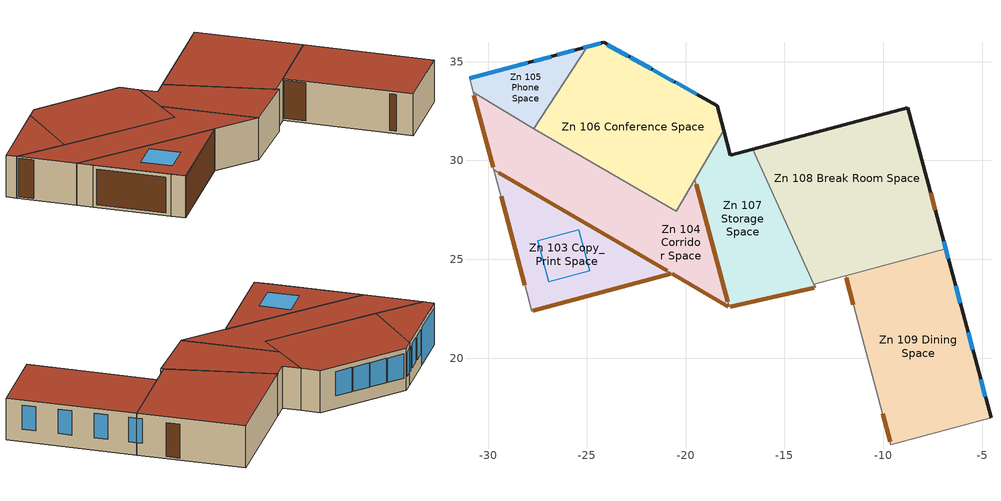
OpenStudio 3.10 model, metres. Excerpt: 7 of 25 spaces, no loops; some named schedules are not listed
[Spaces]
Zn 105 Phone Space
 floor outside (ExtSlabCarpet 4in ClimateZone 1-8): -24.98,35.75 -27.69,31.61 -30.75,33.44 -30.94,34.15 z0
 wall outside (MetalFrameWallU055): -24.98,35.75 -30.94,34.15 z0:3.05
 wall to Zn 101 Reception Space: -30.94,34.15 -30.75,33.44 z0:3.05
 wall to Zn 104 Corridor Space: -30.75,33.44 -27.69,31.61 z0:3.05
 wall to Zn 106 Conference Space (Interior Wall): -27.69,31.61 -24.98,35.75 z0:3.05
 window (Exterior Window - Fixed): -24.98,35.75 -25.18,35.69 / -25.63,35.58 -26.51,35.34 / -26.8,35.26 -27.69,35.02 z0.91:2.68; -27.98,34.94 -30.94,34.15 z0:2.68
 roof outside (FlatNonresWoodFramingAndOtherRoofU028): -27.69,31.61 -24.98,35.75 -30.94,34.15 -30.75,33.44 z3.05
Zn 104 Corridor Space
 floor outside (ExtSlabCarpet 4in ClimateZone 1-8): -30.75,33.44 -27.69,31.61 -20.47,27.43 -19.53,29.03 -17.81,22.59 -29.7,29.53 z0
 wall to Zn 101 Reception Space: -30.75,33.44 -29.7,29.53 z0:3.05
 wall to Zn 103 Copy_Print Space: -29.7,29.53 -20.69,24.28 z0:3.05
 wall to Zn 106 Conference Space (Interior Wall): -19.53,29.03 -20.47,27.43 -27.69,31.61 z0:3.05
 wall to Zn 107 Storage Space (Interior Wall): -17.81,22.59 -19.53,29.03 z0:3.05
 wall to Zn 111 Open Office Space (Interior Wall): -20.69,24.28 -17.81,22.59 z0:3.05
 door inside: -30.71,33.31 -29.73,29.66 z0.11:2.92; -29.46,29.39 -20.93,24.41 z0.15:2.76
 door inside (Interior Door): -17.88,22.86 -19.47,28.79 z0.16:2.87; -20.67,24.26 -17.84,22.61 z0.03:3
 roof outside (FlatNonresWoodFramingAndOtherRoofU028): -17.81,22.59 -19.53,29.03 -20.47,27.43 -27.69,31.61 -30.75,33.44 -29.7,29.53 z3.05
Zn 103 Copy_Print Space
 floor outside (ExtSlabCarpet 4in ClimateZone 1-8): -29.7,29.53 -20.69,24.28 -27.78,22.38 z0
 wall to Zn 101 Reception Space: -29.7,29.53 -29.4,28.42 z0:3.05
 wall to Zn 102 Mail Space: -29.4,28.42 -28.04,23.35 z0:3.05
 wall to Zn 111 Open Office Space (Interior Wall): -28.04,23.35 -27.78,22.38 -20.69,24.28 z0:3.05
 door inside: -29.34,28.2 -28.13,23.7 z0.19:2.77
 door inside (Interior Door): -27.73,22.39 -20.76,24.26 z0.05:2.96
 roof outside (FlatNonresWoodFramingAndOtherRoofU028): -27.78,22.38 -20.69,24.28 -29.7,29.53 z3.05
 skylight (Skylight - Fixed): -26.93,23.88 -24.85,24.43 -25.4,26.5 -27.48,25.95 z3.05
Zn 106 Conference Space
 floor outside (ExtSlabCarpet 4in ClimateZone 1-8): -24.15,35.97 -18.41,32.78 -18.07,31.53 -20.47,27.43 -27.69,31.61 -24.98,35.75 z0
 wall outside (MetalFrameWallU055): -18.07,31.53 -18.41,32.78 -24.15,35.97 -24.98,35.75 z0:3.05
 wall to Zn 107 Storage Space (Interior Wall): -19.53,29.03 -18.07,31.53 z0:3.05
 window (Exterior Window - Fixed): -19.45,33.36 -20.51,33.95 / -20.6,33.99 -21.66,34.59 / -21.75,34.63 -22.81,35.22 / -22.9,35.27 -23.96,35.86 / -24.3,35.93 -24.98,35.75 z0.91:2.68
 roof outside (FlatNonresWoodFramingAndOtherRoofU028): -20.47,27.43 -18.07,31.53 -18.41,32.78 -24.15,35.97 -24.98,35.75 -27.69,31.61 z3.05
Zn 107 Storage Space
 floor outside (ExtSlabCarpet 4in ClimateZone 1-8): -18.07,31.53 -17.74,30.27 -16.61,30.57 -13.43,23.58 -17.81,22.59 -19.53,29.03 z0
 wall outside (MetalFrameWallU055): -16.61,30.57 -17.74,30.27 -18.07,31.53 z0:3.05
 wall to Zn 111 Open Office Space (Interior Wall): -17.81,22.59 -13.43,23.58 -13.51,23.75 z0:3.05
 wall to Zn 108 Break Room Space (Interior Wall): -13.51,23.75 -16.61,30.57 z0:3.05
 door inside (Interior Door): -17.75,22.6 -13.5,23.56 z0.04:3
 roof outside (FlatNonresWoodFramingAndOtherRoofU028): -17.81,22.59 -13.43,23.58 -16.61,30.57 -17.74,30.27 -18.07,31.53 -19.53,29.03 z3.05
Zn 108 Break Room Space
 floor outside (ExtSlabCarpet 4in ClimateZone 1-8): -8.76,32.68 -6.84,25.54 -13.51,23.75 -16.61,30.57 z0
 wall outside (MetalFrameWallU055): -6.84,25.54 -8.76,32.68 -16.61,30.57 z0:3.05
 wall to Zn 111 Open Office Space (Interior Wall): -13.51,23.75 -11.91,24.18 z0:3.05
 wall to Zn 109 Dining Space (Interior Wall): -11.91,24.18 -6.84,25.54 z0:3.05
 window (Exterior Window - Fixed): -6.84,25.54 -6.94,25.92 z0.91:2.68
 door (Exterior Door): -7.36,27.47 -7.6,28.36 z0.15:2.59
 roof outside (FlatNonresWoodFramingAndOtherRoofU028): -13.51,23.75 -6.84,25.54 -8.76,32.68 -16.61,30.57 z3.05
Zn 109 Dining Space
 floor outside (ExtSlabCarpet 4in ClimateZone 1-8): -6.84,25.54 -4.55,16.99 -9.62,15.63 -11.91,24.18 z0
 wall outside (MetalFrameWallU055): -4.55,16.99 -6.84,25.54 z0:3.05
 wall to Zn 111 Open Office Space (Interior Wall): -11.91,24.18 -9.62,15.63 -4.55,16.99 z0:3.05
 window (Exterior Window - Fixed): -4.84,18.05 -5.07,18.94 / -5.47,20.42 -5.71,21.3 / -6.1,22.78 -6.34,23.66 / -6.71,25.03 -6.84,25.54 z0.91:2.68
 door inside (Interior Door): -10.03,17.18 -9.66,15.76 z0.18:2.86; -11.88,24.07 -11.51,22.69 z0.16:2.92
 roof outside (FlatNonresWoodFramingAndOtherRoofU028): -9.62,15.63 -4.55,16.99 -6.84,25.54 -11.91,24.18 z3.05
[Site]
LOS ANGELES USC: Latitude {deg}=38.69; Longitude {deg}=-121.6; Time Zone {hr}=-8; Elevation {m}=54.5592; Terrain=Suburbs
[SizingPeriod:DesignDay] Barometric Pressure {Pa}=100663; Wind Speed {m/s}=0.6; Rain Indicator=No; Snow Indicator=No; Day of Month=21; Daylight Saving Time Indicator=No; Humidity Condition Type=Wetbulb; Dry-Bulb Temperature Range Modifier Type=DefaultMultipliers
Name | Maximum Dry-Bulb Temperature {C} | Daily Dry-Bulb Temperature Range {deltaC} | Wind Direction {deg} | Sky Clearness | Month | Day Type | Wetbulb or DewPoint at Maximum Dry-Bulb {C} | Solar Model Indicator | ASHRAE Clear Sky Optical Depth for Beam Irradiance | ASHRAE Clear Sky Optical Depth for Diffuse Irradiance
LOS ANGELES USC Ann Htg 99.6% Condns DB | 6.2 | 0 | 20 | 0 | 12 | WinterDesignDay | 6.2 | ASHRAEClearSky
LOS ANGELES USC  June .4% Condns DB=>MCWB | 32.3 | 8.2 | 260 |  | 6 | SummerDesignDay | 20.7 | ASHRAETau | 0.405 | 2.324
LOS ANGELES USC  July .4% Condns DB=>MCWB | 33.8 | 9.2 | 260 |  | 7 | SummerDesignDay | 22.1 | ASHRAETau | 0.402 | 2.401
LOS ANGELES USC  August .4% Condns DB=>MCWB | 33.7 | 9.6 | 260 |  | 8 | SummerDesignDay | 21.2 | ASHRAETau | 0.383 | 2.433
[Site:WaterMainsTemperature]
Calculation Method=Schedule; Temperature Schedule=WaterMainCZ09
[Building]
Building: North Axis {deg}=345
[Material]
Name | Roughness | Thickness {m} | Conductivity {W/m-K} | Density {kg/m3} | Specific Heat {J/kg-K} | Thermal Absorptance | Solar Absorptance | Visible Absorptance
1/2IN Gypsum; 1/2IN Gypsum 1 | Smooth | 0.0127 | 0.158656 | 640.739 | 1130.436 | 0.9 | 0.7 | 0.8
1IN Stucco | MediumRough | 0.0254 | 0.0359993 | 24.0277 | 1465.38 | 0.9 | 0.7 | 0.8
CP02 CARPET PAD | Smooth | 0.01905 | 0.0455183 | 288.332 | 1381.644 | 0.9 | 0.7 | 0.8
F04 Wall air space resistance | Smooth | 0.1524 | 0.940308 | 1.28148 | 1004.832
G01a 19mm gypsum board | MediumRough | 0.01905 | 0.158656 | 640.739 | 1130.436 | 0.9 | 0.7 | 0.8
I01 25mm insulation board | Smooth | 0.0889 | 0.0458645 | 11.2129 | 837.36
Metal Decking | Smooth | 0.0015875 | 45.3452 | 7820.53 | 502.416 | 0.9 | 0.7 | 0.8
Roof Membrane | MediumRough | 0.001524 | 1.19715 | 230.666 | 1256.04 | 0.85 | 0.92 | 0.85
Wall Ext - Board Insulation | Smooth | 0.0324307 | 0.0230188 | 16.0185 | 1130.436
Roof Insulation R-35 | Smooth | 0.141601 | 0.0230188 | 16.0185 | 1130.436
Floor Insulation R-20 | MediumRough | 0.0810768 | 0.0230188 | 16.0185 | 1130.436 | 0.9 | 0.7 | 0.8
[Material:NoMass]
Name | Roughness | Thermal Resistance {m2-K/W}
Metal Framed Wall - 16 in oc 5 in depth R-21 ins | Smooth | 0.718177
Exterior Door Material | MediumSmooth | 0.101893
Interior Door Material | MediumSmooth | 0.290583
[Construction]
FlatNonresWoodFramingAndOtherRoofU028: Roof Membrane, Roof Insulation R-35, Metal Decking
MetalFrameWallU055: 1IN Stucco, 1/2IN Gypsum, Wall Ext - Board Insulation, 1/2IN Gypsum, Metal Framed Wall - 16 in oc 5 in depth R-21 ins, 1/2IN Gypsum
ExtSlabCarpet 4in ClimateZone 1-8: Floor Insulation R-20, 1/2IN Gypsum 1, CP02 CARPET PAD
Interior Wall: G01a 19mm gypsum board, F04 Wall air space resistance, I01 25mm insulation board, G01a 19mm gypsum board
Exterior Door: Exterior Door Material
Interior Door: Interior Door Material
Exterior Window - Fixed: Exterior Window - Fixed Material
Skylight - Fixed: Skylight - Fixed Material
[WindowMaterial:SimpleGlazingSystem]
Name | U-Factor {W/m2-K} | Solar Heat Gain Coefficient | Visible Transmittance
Exterior Window - Fixed Material | 1.93061 | 0.22 | 0.42
Skylight - Fixed Material | 3.29339 | 0.25 | 0.49
[Space] Building Story=Building Story 1
Name | Thermal Zone | Design Specification Outdoor Air Object
Zn 103 Copy_Print Space; Zn 104 Corridor Space | Zn Sys 1 Reception | Zn Sys 1 Reception Design Specification Outdoor Air
Zn 105 Phone Space; Zn 106 Conference Space | Zn Sys 2 Conference | Zn Sys 2 Conference Design Specification Outdoor Air
Zn 107 Storage Space; Zn 108 Break Room Space; Zn 109 Dining Space | Zn Sys 3 Break Room | Zn Sys 3 Break Room Design Specification Outdoor Air
[ThermalZone] Multiplier=1; Use Ideal Air Loads=No
Name | Primary Daylighting Control | Fraction of Zone Controlled by Primary Daylighting Control | Thermostat | Secondary Daylighting Control | Fraction of Zone Controlled by Secondary Daylighting Control
Zn Sys 1 Reception | Daylighting Control 1 | 0.671724 | Zn Sys 1 Reception Thermostat
Zn Sys 2 Conference | Daylighting Control 2 | 0.551943 | Zn Sys 2 Conference Thermostat | Daylighting Control 3 | 0.24334
Zn Sys 3 Break Room | Daylighting Control 4 | 0.166656 | Zn Sys 3 Break Room Thermostat | Daylighting Control 5 | 0.183648
[BuildingStory]
Building Story 1
[People:Definition] Number of People Calculation Method=People/Area; Fraction Radiant=0.3
Name | People per Space Floor Area {person/m2} | Sensible Heat Fraction
Zn 103 Copy_Print Space People Definition | 0.0215278 | 0.555556
Zn 104 Corridor Space People Definition; Zn 105 Phone Space People Definition | 0.0538196 | 0.5
Zn 106 Conference Space People Definition | 0.355209 | 0.6125
Zn 107 Storage Space People Definition | 0.0538196 | 0.555556
Zn 108 Break Room Space People Definition; Zn 109 Dining Space People Definition | 0.355209 | 0.5
[People] Number of People Schedule=OfficeOccupancy; Multiplier=1
Name | People Definition | Space or SpaceType | Activity Level Schedule
Zn 103 Copy_Print Space People | Zn 103 Copy_Print Space People Definition | Zn 103 Copy_Print Space | Zn 103 Copy_Print Space People Activity Level
Zn 104 Corridor Space People | Zn 104 Corridor Space People Definition | Zn 104 Corridor Space | Zn 104 Corridor Space People Activity Level
Zn 105 Phone Space People | Zn 105 Phone Space People Definition | Zn 105 Phone Space | Zn 105 Phone Space People Activity Level
Zn 106 Conference Space People | Zn 106 Conference Space People Definition | Zn 106 Conference Space | Zn 106 Conference Space People Activity Level
Zn 107 Storage Space People | Zn 107 Storage Space People Definition | Zn 107 Storage Space | Zn 107 Storage Space People Activity Level
Zn 108 Break Room Space People | Zn 108 Break Room Space People Definition | Zn 108 Break Room Space | Zn 108 Break Room Space People Activity Level
Zn 109 Dining Space People | Zn 109 Dining Space People Definition | Zn 109 Dining Space | Zn 109 Dining Space People Activity Level
[SpaceInfiltration:DesignFlowRate] Schedule=OfficeInfiltration; Design Flow Rate Calculation Method=Flow/ExteriorWallArea; Flow per Exterior Surface Area {m3/s-m2}=0.00119482; Constant Term Coefficient=0; Temperature Term Coefficient=0; Velocity Term Coefficient=0.224052; Velocity Squared Term Coefficient=0; Density Basis=Outdoor
Name | Space or SpaceType
Zn 103 Copy_Print Space Space Infiltration Design Flow Rate 1 | Zn 103 Copy_Print Space
Zn 104 Corridor Space Space Infiltration Design Flow Rate 1 | Zn 104 Corridor Space
Zn 105 Phone Space Space Infiltration Design Flow Rate 1 | Zn 105 Phone Space
Zn 106 Conference Space Space Infiltration Design Flow Rate 1 | Zn 106 Conference Space
Zn 107 Storage Space Space Infiltration Design Flow Rate 1 | Zn 107 Storage Space
Zn 108 Break Room Space Space Infiltration Design Flow Rate 1 | Zn 108 Break Room Space
Zn 109 Dining Space Space Infiltration Design Flow Rate 1 | Zn 109 Dining Space
[Lights:Definition] Design Level Calculation Method=Watts/Area; Fraction Radiant=0.97; Return Air Fraction=0
Name | Watts per Space Floor Area {W/m2}
Zn 103 Copy_Print Space Regulated Lights Definition; Zn 104 Corridor Space Regulated Lights Definition; Zn 105 Phone Space Regulated Lights Definition; Zn 107 Storage Space Regulated Lights Definition | 4.30556
Zn 106 Conference Space Regulated Lights Definition | 8.07293
Zn 108 Break Room Space Regulated Lights Definition; Zn 109 Dining Space Regulated Lights Definition | 5.92015
[Lights] Schedule=OfficeLights; Fraction Replaceable=1
Name | Lights Definition | Space or SpaceType
Zn 103 Copy_Print Space Regulated Lights | Zn 103 Copy_Print Space Regulated Lights Definition | Zn 103 Copy_Print Space
Zn 104 Corridor Space Regulated Lights | Zn 104 Corridor Space Regulated Lights Definition | Zn 104 Corridor Space
Zn 105 Phone Space Regulated Lights | Zn 105 Phone Space Regulated Lights Definition | Zn 105 Phone Space
Zn 106 Conference Space Regulated Lights | Zn 106 Conference Space Regulated Lights Definition | Zn 106 Conference Space
Zn 107 Storage Space Regulated Lights | Zn 107 Storage Space Regulated Lights Definition | Zn 107 Storage Space
Zn 108 Break Room Space Regulated Lights | Zn 108 Break Room Space Regulated Lights Definition | Zn 108 Break Room Space
Zn 109 Dining Space Regulated Lights | Zn 109 Dining Space Regulated Lights Definition | Zn 109 Dining Space
[ElectricEquipment:Definition] Design Level Calculation Method=Watts/Area; Fraction Latent=0; Fraction Radiant=0.2; Fraction Lost=0
Name | Watts per Space Floor Area {W/m2}
Zn 103 Copy_Print Space Recepticle Loads Definition; Zn 107 Storage Space Recepticle Loads Definition | 2.15278
Zn 105 Phone Space Recepticle Loads Definition | 32.2917
Zn 106 Conference Space Recepticle Loads Definition; Zn 108 Break Room Space Recepticle Loads Definition; Zn 109 Dining Space Recepticle Loads Definition | 10.7639
[ElectricEquipment] Schedule=OfficeReceptacle
Name | Electric Equipment Definition | Space or SpaceType
Zn 103 Copy_Print Space Recepticle Loads | Zn 103 Copy_Print Space Recepticle Loads Definition | Zn 103 Copy_Print Space
Zn 105 Phone Space Recepticle Loads | Zn 105 Phone Space Recepticle Loads Definition | Zn 105 Phone Space
Zn 106 Conference Space Recepticle Loads | Zn 106 Conference Space Recepticle Loads Definition | Zn 106 Conference Space
Zn 107 Storage Space Recepticle Loads | Zn 107 Storage Space Recepticle Loads Definition | Zn 107 Storage Space
Zn 108 Break Room Space Recepticle Loads | Zn 108 Break Room Space Recepticle Loads Definition | Zn 108 Break Room Space
Zn 109 Dining Space Recepticle Loads | Zn 109 Dining Space Recepticle Loads Definition | Zn 109 Dining Space
[ThermostatSetpoint:DualSetpoint] Heating Setpoint Temperature Schedule=OfficeHtgSetpt; Cooling Setpoint Temperature Schedule=OfficeClgSetpt
Zn Sys 1 Reception Thermostat; Zn Sys 2 Conference Thermostat; Zn Sys 3 Break Room Thermostat
[DesignSpecification:OutdoorAir] Outdoor Air Method=Maximum
Name | Outdoor Air Flow per Person {m3/s-person} | Outdoor Air Flow per Floor Area {m3/s-m2}
Zn Sys 1 Reception Design Specification Outdoor Air | 0 | 0.00120405
Zn Sys 2 Conference Design Specification Outdoor Air; Zn Sys 3 Break Room Design Specification Outdoor Air | 0.00707921 | 0.000762
[Daylighting:Control] Position Z-Coordinate {m}=0.762; Lighting Control Type=Continuous; Minimum Input Power Fraction for Continuous Dimming Control=0.1; Minimum Light Output Fraction for Continuous Dimming Control=0.1
Name | Space | Position X-Coordinate {m} | Position Y-Coordinate {m} | Illuminance Setpoint {lux}
Daylighting Control 1 | Zn 103 Copy_Print Space | -28.3052 | 24.616 | 175
Daylighting Control 2 | Zn 105 Phone Space | -26.7221 | 33.1894 | 200
Daylighting Control 3 | Zn 105 Phone Space | -27.7145 | 31.7599 | 800
Daylighting Control 4 | Zn 109 Dining Space | -8.1808 | 20.1678 | 255
Daylighting Control 5 | Zn 109 Dining Space | -10.5815 | 19.5247 | 340
[ZoneVentilation:DesignFlowRate]
Zn Sys 3 Break Room Operable Window Ventilation: Schedule=AllOnHVACAvail; Design Flow Rate Calculation Method=Flow/Zone; Design Flow Rate {m3/s}=0.100121; Flow Rate per Zone Floor Area {m3/s-m2}=0; Flow Rate per Person {m3/s-person}=0; Air Changes per Hour {1/hr}=0; Ventilation Type=Intake; Fan Pressure Rise {Pa}=0; Fan Total Efficiency=1; Constant Term Coefficient=1; Temperature Term Coefficient=0; Velocity Term Coefficient=0; Velocity Squared Term Coefficient=0; Minimum Indoor Temperature {C}=-100; Maximum Indoor Temperature {C}=100; Delta Temperature {deltaC}=-100; Minimum Outdoor Temperature {C}=10; Maximum Outdoor Temperature {C}=32.2222; Maximum Wind Speed {m/s}=40; Density Basis=Outdoor
[Schedule:Day]
OfficeOccupancySun: 1, 0, 0, 2, 0, 0, 3, 0, 0, 4, 0, 0, 5, 0, 0, 6, 0, 0, 7, 0, 0.05, 8, 0, 0.05, 9, 0, 0.05, 10, 0, 0.05, 11, 0, 0.05, 12, 0, 0.05, 13, 0, 0.05, 14, 0, 0.05, 15, 0, 0.05, 16, 0, 0.05, 17, 0, 0.05, 18, 0, 0.05, 19, 0, 0, 20, 0, 0, 21, 0, 0, 22, 0, 0, 23, 0, 0, 24, 0, 0
Zn 103 Copy_Print Space People Activity Level Default Day; Zn 107 Storage Space People Activity Level Default Day: 24, 0, 131.882
Zn 104 Corridor Space People Activity Level Default Day; Zn 105 Phone Space People Activity Level Default Day: 24, 0, 146.536
Zn 106 Conference Space People Activity Level Default Day: 24, 0, 117.228
Zn 108 Break Room Space People Activity Level Default Day; Zn 109 Dining Space People Activity Level Default Day: 24, 0, 161.189
[Schedule:Week]
WaterMainCZ09JanWk: WaterMainCZ09Jan, WaterMainCZ09Jan, WaterMainCZ09Jan, WaterMainCZ09Jan, WaterMainCZ09Jan, WaterMainCZ09Jan, WaterMainCZ09Jan, WaterMainCZ09Jan, WaterMainCZ09Jan, WaterMainCZ09Jan, WaterMainCZ09Jan, WaterMainCZ09Jan
WaterMainCZ09FebWk: WaterMainCZ09Feb, WaterMainCZ09Feb, WaterMainCZ09Feb, WaterMainCZ09Feb, WaterMainCZ09Feb, WaterMainCZ09Feb, WaterMainCZ09Feb, WaterMainCZ09Feb, WaterMainCZ09Feb, WaterMainCZ09Feb, WaterMainCZ09Feb, WaterMainCZ09Feb
WaterMainCZ09MarWk: WaterMainCZ09Mar, WaterMainCZ09Mar, WaterMainCZ09Mar, WaterMainCZ09Mar, WaterMainCZ09Mar, WaterMainCZ09Mar, WaterMainCZ09Mar, WaterMainCZ09Mar, WaterMainCZ09Mar, WaterMainCZ09Mar, WaterMainCZ09Mar, WaterMainCZ09Mar
WaterMainCZ09AprWk: WaterMainCZ09Apr, WaterMainCZ09Apr, WaterMainCZ09Apr, WaterMainCZ09Apr, WaterMainCZ09Apr, WaterMainCZ09Apr, WaterMainCZ09Apr, WaterMainCZ09Apr, WaterMainCZ09Apr, WaterMainCZ09Apr, WaterMainCZ09Apr, WaterMainCZ09Apr
WaterMainCZ09MayWk: WaterMainCZ09May, WaterMainCZ09May, WaterMainCZ09May, WaterMainCZ09May, WaterMainCZ09May, WaterMainCZ09May, WaterMainCZ09May, WaterMainCZ09May, WaterMainCZ09May, WaterMainCZ09May, WaterMainCZ09May, WaterMainCZ09May
WaterMainCZ09JunWk: WaterMainCZ09Jun, WaterMainCZ09Jun, WaterMainCZ09Jun, WaterMainCZ09Jun, WaterMainCZ09Jun, WaterMainCZ09Jun, WaterMainCZ09Jun, WaterMainCZ09Jun, WaterMainCZ09Jun, WaterMainCZ09Jun, WaterMainCZ09Jun, WaterMainCZ09Jun
WaterMainCZ09JulWk: WaterMainCZ09Jul, WaterMainCZ09Jul, WaterMainCZ09Jul, WaterMainCZ09Jul, WaterMainCZ09Jul, WaterMainCZ09Jul, WaterMainCZ09Jul, WaterMainCZ09Jul, WaterMainCZ09Jul, WaterMainCZ09Jul, WaterMainCZ09Jul, WaterMainCZ09Jul
WaterMainCZ09AugWk: WaterMainCZ09Aug, WaterMainCZ09Aug, WaterMainCZ09Aug, WaterMainCZ09Aug, WaterMainCZ09Aug, WaterMainCZ09Aug, WaterMainCZ09Aug, WaterMainCZ09Aug, WaterMainCZ09Aug, WaterMainCZ09Aug, WaterMainCZ09Aug, WaterMainCZ09Aug
WaterMainCZ09SepWk: WaterMainCZ09Sep, WaterMainCZ09Sep, WaterMainCZ09Sep, WaterMainCZ09Sep, WaterMainCZ09Sep, WaterMainCZ09Sep, WaterMainCZ09Sep, WaterMainCZ09Sep, WaterMainCZ09Sep, WaterMainCZ09Sep, WaterMainCZ09Sep, WaterMainCZ09Sep
WaterMainCZ09OctWk: WaterMainCZ09Oct, WaterMainCZ09Oct, WaterMainCZ09Oct, WaterMainCZ09Oct, WaterMainCZ09Oct, WaterMainCZ09Oct, WaterMainCZ09Oct, WaterMainCZ09Oct, WaterMainCZ09Oct, WaterMainCZ09Oct, WaterMainCZ09Oct, WaterMainCZ09Oct
WaterMainCZ09NovWk: WaterMainCZ09Nov, WaterMainCZ09Nov, WaterMainCZ09Nov, WaterMainCZ09Nov, WaterMainCZ09Nov, WaterMainCZ09Nov, WaterMainCZ09Nov, WaterMainCZ09Nov, WaterMainCZ09Nov, WaterMainCZ09Nov, WaterMainCZ09Nov, WaterMainCZ09Nov
WaterMainCZ09DecWk: WaterMainCZ09Dec, WaterMainCZ09Dec, WaterMainCZ09Dec, WaterMainCZ09Dec, WaterMainCZ09Dec, WaterMainCZ09Dec, WaterMainCZ09Dec, WaterMainCZ09Dec, WaterMainCZ09Dec, WaterMainCZ09Dec, WaterMainCZ09Dec, WaterMainCZ09Dec
OfficeOccupancyWk: OfficeOccupancySun, OfficeOccupancyWD, OfficeOccupancyWD, OfficeOccupancyWD, OfficeOccupancyWD, OfficeOccupancyWD, OfficeOccupancySat, OfficeOccupancySun, OnDay, OffDay, OfficeOccupancySun, OfficeOccupancySun
OfficeReceptacleWk: OfficeReceptacleSun, OfficeReceptacleWD, OfficeReceptacleWD, OfficeReceptacleWD, OfficeReceptacleWD, OfficeReceptacleWD, OfficeReceptacleSat, OfficeReceptacleSun, OnDay, OffDay, OfficeReceptacleSun, OfficeReceptacleSun
OfficeInfiltrationWk: OfficeInfiltrationSun, OfficeInfiltrationWD, OfficeInfiltrationWD, OfficeInfiltrationWD, OfficeInfiltrationWD, OfficeInfiltrationWD, OfficeInfiltrationSat, OfficeInfiltrationSun, OfficeInfiltrationWD, OfficeInfiltrationWD, OfficeInfiltrationSun, OfficeInfiltrationSun
OfficeLightsWk: OfficeLightsSun, OfficeLightsWD, OfficeLightsWD, OfficeLightsWD, OfficeLightsWD, OfficeLightsWD, OfficeLightsSat, OfficeLightsSun, OnDay, OffDay, OfficeLightsSun, OfficeLightsSun
OfficeClgSetptWk: OfficeClgSetptSun, OfficeClgSetptWD, OfficeClgSetptWD, OfficeClgSetptWD, OfficeClgSetptWD, OfficeClgSetptWD, OfficeClgSetptSat, OfficeClgSetptSun, OfficeClgSetptWD, OfficeClgSetptWD, OfficeClgSetptSun, OfficeClgSetptSun
OfficeHtgSetptWk: OfficeHtgSetptSun, OfficeHtgSetptWD, OfficeHtgSetptWD, OfficeHtgSetptWD, OfficeHtgSetptWD, OfficeHtgSetptWD, OfficeHtgSetptSat, OfficeHtgSetptSun, OfficeHtgSetptWD, OfficeHtgSetptWD, OfficeHtgSetptSun, OfficeHtgSetptSun
AllOnHVACAvailWk: AllOnHVACAvailDay, AllOnHVACAvailDay, AllOnHVACAvailDay, AllOnHVACAvailDay, AllOnHVACAvailDay, AllOnHVACAvailDay, AllOnHVACAvailDay, AllOnHVACAvailDay, AllOnHVACAvailDay, AllOnHVACAvailDay, AllOnHVACAvailDay, AllOnHVACAvailDay
[Schedule:Year]
WaterMainCZ09: 1, 31, WaterMainCZ09JanWk, 2, 28, WaterMainCZ09FebWk, 3, 31, WaterMainCZ09MarWk, 4, 30, WaterMainCZ09AprWk, 5, 31, WaterMainCZ09MayWk, 6, 30, WaterMainCZ09JunWk, 7, 31, WaterMainCZ09JulWk, 8, 31, WaterMainCZ09AugWk, 9, 30, WaterMainCZ09SepWk, 10, 31, WaterMainCZ09OctWk, 11, 30, WaterMainCZ09NovWk, 12, 31, WaterMainCZ09DecWk
OfficeOccupancy: 12, 31, OfficeOccupancyWk
OfficeReceptacle: 12, 31, OfficeReceptacleWk
OfficeInfiltration: 12, 31, OfficeInfiltrationWk
OfficeLights: 12, 31, OfficeLightsWk
OfficeClgSetpt: 12, 31, OfficeClgSetptWk
OfficeHtgSetpt: 12, 31, OfficeHtgSetptWk
AllOnHVACAvail: 12, 31, AllOnHVACAvailWk
[Schedule:Ruleset]
Name | Default Day Schedule
Zn 103 Copy_Print Space People Activity Level | Zn 103 Copy_Print Space People Activity Level Default Day
Zn 104 Corridor Space People Activity Level | Zn 104 Corridor Space People Activity Level Default Day
Zn 105 Phone Space People Activity Level | Zn 105 Phone Space People Activity Level Default Day
Zn 106 Conference Space People Activity Level | Zn 106 Conference Space People Activity Level Default Day
Zn 107 Storage Space People Activity Level | Zn 107 Storage Space People Activity Level Default Day
Zn 108 Break Room Space People Activity Level | Zn 108 Break Room Space People Activity Level Default Day
Zn 109 Dining Space People Activity Level | Zn 109 Dining Space People Activity Level Default Day
